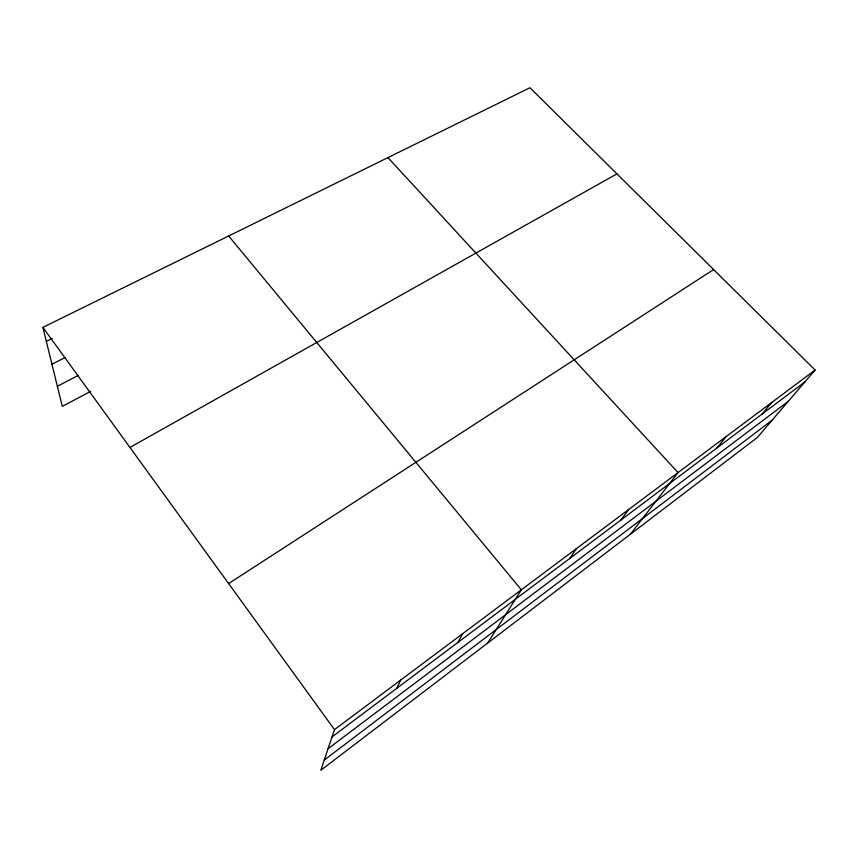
<?xml version="1.0" encoding="UTF-8"?>
<svg xmlns="http://www.w3.org/2000/svg" width="858" height="858" viewBox="0 0 858 858"><rect width="100%" height="100%" fill="white"/><g stroke="black" fill="none" stroke-linecap="round" stroke-linejoin="round"><path stroke-width="1.29" d="M815.1 370.034L334.481 729.622L320.828 770.259L757.335 437.473L815.1 370.034L529.944 87.741L42.9 327.37L62.302 406.37L90.669 391.366M396.825 688.288L400.632 680.137M457.818 642.503L462.794 633.622M487.634 643.092L521.332 589.821L228.657 235.982M569.605 558.579L576.533 548.519M620.945 520.034L628.689 509.502M630.351 534.287L678.045 472.576L387.945 157.604M717.084 447.855L726.19 436.55M762.14 414.028L771.814 402.413M324.26 760.049L772.157 420.173M328.056 748.755L788.309 401.308M332.014 736.947L804.922 381.907M228.614 583.569L713.609 269.562M129.944 447.447L616.945 173.863M57.368 386.272L78.464 375.311M51.952 364.232L65.026 357.571M46.353 341.409L52.274 338.46M42.9 327.37L334.481 729.622"/></g></svg>
